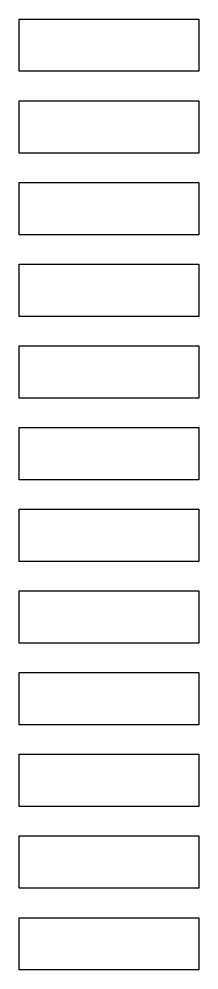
# Model space of a CAD drawing. Header units: inches. Extents: x 8.5 to 12.64, y -5.55 to -2.16.
# Drawn here: x 12.1791 to 12.2657, y -5.55 to -5.0917 of the extents above; entities that cross this region are included whole.
import ezdxf

# ---------------------------------------------------------------- set-up
doc = ezdxf.new("R2010")
doc.units = ezdxf.units.IN
doc.header["$MEASUREMENT"] = 0
doc.layers.add('F.Paste', color=253, linetype='CONTINUOUS', true_color=0xb4a09a)

msp = doc.modelspace()

# ---------------------------------------------------------------- linework, layer by layer
at = {"layer": 'F.Paste', "linetype": 'CONTINUOUS'}
for p, q in [((12.17913, -5.11693), (12.17913, -5.09173)), ((12.17913, -5.09173), (12.26575, -5.09173)), ((12.26575, -5.09173), (12.26575, -5.11693)), ((12.26575, -5.11693), (12.17913, -5.11693)), ((12.17913, -5.1563), (12.17913, -5.1311)), ((12.17913, -5.1311), (12.26575, -5.1311)), ((12.26575, -5.1311), (12.26575, -5.1563)), ((12.26575, -5.1563), (12.17913, -5.1563)), ((12.17913, -5.19567), (12.17913, -5.17047)), ((12.17913, -5.17047), (12.26575, -5.17047)), ((12.26575, -5.17047), (12.26575, -5.19567)), ((12.26575, -5.19567), (12.17913, -5.19567)), ((12.17913, -5.23504), (12.17913, -5.20984)), ((12.17913, -5.20984), (12.26575, -5.20984)), ((12.26575, -5.20984), (12.26575, -5.23504)), ((12.26575, -5.23504), (12.17913, -5.23504)), ((12.17913, -5.27441), (12.17913, -5.24921)), ((12.17913, -5.24921), (12.26575, -5.24921)), ((12.26575, -5.24921), (12.26575, -5.27441)), ((12.26575, -5.27441), (12.17913, -5.27441)), ((12.17913, -5.31378), (12.17913, -5.28858)), ((12.17913, -5.28858), (12.26575, -5.28858)), ((12.26575, -5.28858), (12.26575, -5.31378)), ((12.26575, -5.31378), (12.17913, -5.31378)), ((12.17913, -5.35315), (12.17913, -5.32795)), ((12.17913, -5.32795), (12.26575, -5.32795)), ((12.26575, -5.32795), (12.26575, -5.35315)), ((12.26575, -5.35315), (12.17913, -5.35315)), ((12.17913, -5.39252), (12.17913, -5.36732)), ((12.17913, -5.36732), (12.26575, -5.36732)), ((12.26575, -5.36732), (12.26575, -5.39252)), ((12.26575, -5.39252), (12.17913, -5.39252)), ((12.17913, -5.43189), (12.17913, -5.40669)), ((12.17913, -5.40669), (12.26575, -5.40669)), ((12.26575, -5.40669), (12.26575, -5.43189)), ((12.26575, -5.43189), (12.17913, -5.43189)), ((12.17913, -5.47126), (12.17913, -5.44606)), ((12.17913, -5.44606), (12.26575, -5.44606)), ((12.26575, -5.44606), (12.26575, -5.47126)), ((12.26575, -5.47126), (12.17913, -5.47126)), ((12.17913, -5.51063), (12.17913, -5.48543)), ((12.17913, -5.48543), (12.26575, -5.48543)), ((12.26575, -5.48543), (12.26575, -5.51063)), ((12.26575, -5.51063), (12.17913, -5.51063)), ((12.17913, -5.55), (12.17913, -5.5248)), ((12.17913, -5.5248), (12.26575, -5.5248)), ((12.26575, -5.5248), (12.26575, -5.55)), ((12.26575, -5.55), (12.17913, -5.55))]:
    msp.add_line(p, q, dxfattribs=at)

doc.saveas('drawing.dxf')
